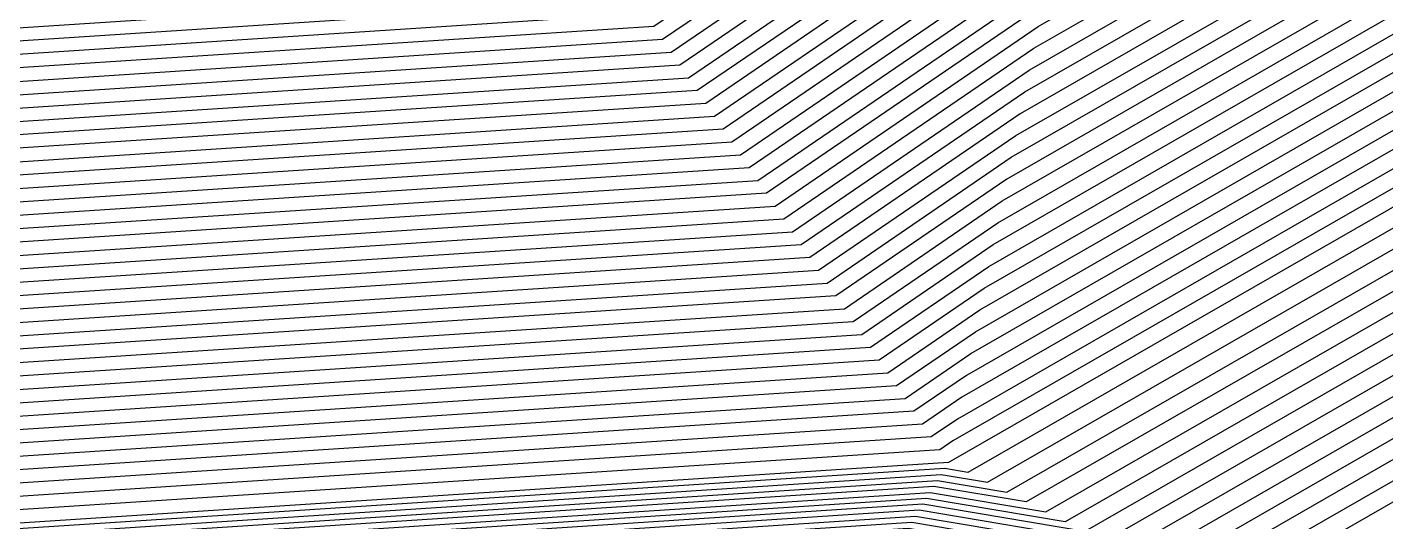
# Model space of a CAD drawing. Extents: x 7084 to 11035, y 13750 to 16729.
# Drawn here: x 8953.13 to 9001.8, y 14749.74 to 14767.46 of the extents above; entities that cross this region are included whole.
import ezdxf

# ---------------------------------------------------------------- set-up
doc = ezdxf.new("R2010")
doc.units = 0
doc.layers.add('Default', color=7, linetype='Continuous')

msp = doc.modelspace()

# ---------------------------------------------------------------- linework, layer by layer
at = {"layer": 'Default'}
for points in [[(8764.119, 15249.585), (8750.58, 15177.374), (8741.553, 15150.294), (8712.217, 15089.366), (8712.053, 15087.314), (8687.23, 15030.899), (8687.518, 15028.191), (8687.518, 14976.289), (8687.723, 14975.263), (8714.802, 14894.025), (8715.787, 14890.784), (8767.689, 14816.316), (8770.233, 14816.316), (8878.55, 14744.104), (8881.668, 14744.022), (8985.472, 14750.792), (8989.616, 14750.095), (9095.677, 14811.023), (9183.684, 14808.767), (9269.436, 14772.661), (9323.594, 14770.404)], [(8770.438, 15248.781), (8756.996, 15177.095), (8748.036, 15150.212), (8747.289, 15147.512), (8718.166, 15087.027), (8693.524, 15031.022), (8693.524, 14979.498), (8695.133, 14976.683), (8694.501, 14975.075), (8721.383, 14894.427), (8772.908, 14820.501), (8773.999, 14819.122), (8881.528, 14747.436), (8984.578, 14754.157), (8986.933, 14755.765), (9092.222, 14816.25), (9096.415, 14818.031), (9183.783, 14815.791), (9185.276, 14814.47), (9270.404, 14778.627), (9324.169, 14776.386), (9325.432, 14777.822)], [(8770.955, 15248.448), (8757.582, 15177.129), (8748.668, 15150.384), (8747.771, 15147.145), (8718.798, 15086.97), (8694.282, 15031.252), (8694.282, 14979.992), (8696.212, 14976.614), (8695.454, 14974.684), (8722.199, 14894.45), (8773.459, 14820.903), (8774.769, 14819.249), (8881.747, 14747.93), (8984.267, 14754.616), (8987.094, 14756.546)], [(8758.145, 15248.206), (8745, 15178.096), (8736.236, 15151.804), (8707.753, 15092.648), (8707.326, 15087.314), (8683.226, 15032.54), (8683.973, 15025.5), (8683.973, 14975.107), (8684.506, 14972.441), (8710.798, 14893.566), (8713.358, 14885.138), (8763.75, 14812.837), (8770.364, 14812.837), (8875.53, 14742.726), (8883.637, 14742.513), (8984.422, 14749.086), (8995.196, 14747.272), (9098.171, 14806.428), (9183.619, 14804.237), (9266.875, 14769.182), (9319.458, 14766.991)], [(8771.989, 15247.781), (8758.754, 15177.198), (8749.931, 15150.729), (8748.736, 15146.41), (8720.062, 15086.855), (8695.799, 15031.711), (8695.799, 14980.98), (8698.372, 14976.476), (8697.361, 14973.903), (8723.83, 14894.496), (8774.562, 14821.707), (8776.308, 14819.502), (8882.183, 14748.918), (8983.647, 14755.535), (8987.415, 14758.109)], [(8775.607, 15245.449), (8762.855, 15177.439), (8754.354, 15151.935), (8752.114, 15143.836), (8724.485, 15086.453), (8701.106, 15033.32), (8701.106, 14984.437), (8705.931, 14975.994), (8704.036, 14971.169), (8729.54, 14894.657), (8778.422, 14824.522), (8781.696, 14820.386), (8883.711, 14752.376), (8981.476, 14758.752)], [(8777.675, 15244.117), (8765.199, 15177.577), (8756.882, 15152.625), (8754.044, 15142.366), (8727.012, 15086.223), (8704.139, 15034.239), (8704.139, 14986.413), (8710.251, 14975.718), (8707.85, 14969.606), (8732.802, 14894.749), (8780.628, 14826.13), (8784.775, 14820.892), (8884.584, 14754.352), (8980.235, 14760.59), (8989.184, 14766.702), (9086.914, 14822.845), (9102.849, 14829.611), (9183.944, 14827.532), (9189.619, 14822.511), (9268.635, 14789.242)], [(9183.967, 14829.209), (9103.768, 14831.265), (9086.156, 14823.787), (8989.506, 14768.264), (8979.615, 14761.509), (8885.021, 14755.34), (8786.314, 14821.144), (8781.731, 14826.934), (8734.434, 14894.795), (8709.757, 14968.825), (8712.411, 14975.58), (8705.656, 14987.401), (8705.656, 15034.698), (8728.276, 15086.108), (8755.009, 15141.63), (8758.145, 15152.969), (8766.371, 15177.646), (8778.709, 15243.45)], [(8779.226, 15243.117), (8766.957, 15177.68), (8758.777, 15153.142), (8755.491, 15141.263), (8728.908, 15086.051), (8706.414, 15034.928), (8706.414, 14987.895), (8713.491, 14975.511), (8710.711, 14968.434), (8735.249, 14894.818), (8782.282, 14827.337), (8787.084, 14821.271), (8885.239, 14755.834), (8979.305, 14761.969), (8989.667, 14769.045), (9085.777, 14824.258), (9104.227, 14832.093), (9183.978, 14830.048), (9190.549, 14824.235), (9268.256, 14791.516)], [(9107.444, 14837.883), (9083.123, 14827.555), (8990.793, 14774.514), (8977.133, 14765.185), (8886.767, 14759.292), (8792.472, 14822.155), (8786.142, 14830.151), (8740.959, 14894.979), (8717.385, 14965.7), (8721.05, 14975.029), (8711.722, 14991.353), (8711.722, 15036.536), (8733.331, 15085.649), (8758.869, 15138.689), (8763.2, 15154.348), (8771.058, 15177.922), (8782.845, 15240.785)], [(9184.116, 14840.111), (9109.741, 14842.018), (9081.228, 14829.91), (8991.597, 14778.42), (8975.582, 14767.483), (8887.858, 14761.762), (8796.321, 14822.787), (8788.899, 14832.162), (8745.037, 14895.094), (8722.153, 14963.747), (8726.449, 14974.684), (8715.513, 14993.823), (8715.513, 15037.685), (8736.49, 15085.361), (8761.282, 15136.851), (8766.359, 15155.209), (8773.988, 15178.094), (8785.43, 15239.119)], [(8786.981, 15238.12), (8775.745, 15178.197), (8768.255, 15155.726), (8762.729, 15135.748), (8738.386, 15085.189), (8717.787, 15038.375), (8717.787, 14995.305), (8729.689, 14974.477), (8725.013, 14962.575), (8747.484, 14895.163), (8790.554, 14833.368), (8798.63, 14823.166), (8888.513, 14763.244), (8974.652, 14768.862)], [(9614.625, 15195.671), (9556.219, 15067.555), (9565.731, 15025.37), (9524.281, 14940.587), (9486.6, 14893.485), (9415.006, 14835.08), (9320.803, 14810.587), (9311.704, 14800.247), (9266.486, 14802.131), (9194.892, 14832.276), (9184.139, 14841.789), (9110.66, 14843.673), (9080.47, 14830.852), (8991.919, 14779.982), (8974.962, 14768.402), (8888.295, 14762.75), (8797.86, 14823.04), (8790.002, 14832.966), (8746.669, 14895.14), (8724.06, 14962.966), (8728.609, 14974.546)], [(8788.348, 14831.759), (8795.551, 14822.661), (8887.64, 14761.268), (8975.893, 14767.024), (8991.436, 14777.639), (9081.607, 14829.439), (9109.282, 14841.191), (9184.105, 14839.273), (9193.961, 14830.553), (9266.865, 14799.857), (9312.91, 14797.938), (9321.251, 14807.416), (9417.177, 14832.357), (9490.081, 14891.831), (9528.452, 14939.794), (9570.659, 15026.128), (9561.94, 15064.797), (9621.414, 15195.257)], [(8786.693, 14830.553), (8793.242, 14822.282), (8886.985, 14759.786), (8976.823, 14765.645), (8990.954, 14775.295), (9082.744, 14828.026), (9107.903, 14838.71), (9184.07, 14836.757), (9193.031, 14828.83), (9267.245, 14797.582), (9314.116, 14795.629), (9321.699, 14804.245), (9419.348, 14829.634), (9493.562, 14890.177), (9532.622, 14939.002), (9575.588, 15026.886), (9567.661, 15062.04), (9628.204, 15194.844)], [(8787.796, 14831.357), (8794.781, 14822.534), (8887.422, 14760.774), (8976.203, 14766.564), (8991.275, 14776.857), (9081.986, 14828.968), (9108.822, 14840.364), (9184.093, 14838.434), (9193.651, 14829.979), (9266.992, 14799.098), (9313.312, 14797.168), (9321.4, 14806.359), (9417.901, 14831.449), (9491.241, 14891.28), (9529.842, 14939.53), (9572.302, 15026.381), (9563.847, 15063.878), (9623.677, 15195.119)], [(9632.73, 15194.568), (9571.475, 15060.202), (9578.873, 15027.392), (9535.402, 14938.473), (9495.883, 14889.074), (9420.796, 14827.819), (9321.997, 14802.131), (9314.921, 14794.09), (9267.497, 14796.066), (9192.41, 14827.681), (9184.047, 14835.08), (9106.984, 14837.056), (9083.502, 14827.084), (8990.632, 14773.733), (8977.443, 14764.726), (8886.549, 14758.798), (8791.702, 14822.029)], [(8760.041, 15153.486), (8756.457, 15140.528), (8730.172, 15085.936), (8707.93, 15035.388), (8707.93, 14988.883), (8715.65, 14975.373), (8712.618, 14967.653), (8736.881, 14894.864), (8783.385, 14828.141), (8788.624, 14821.523), (8885.676, 14756.822), (8978.684, 14762.888), (8989.989, 14770.608), (9085.019, 14825.2), (9105.146, 14833.747), (9184.001, 14831.725), (9191.17, 14825.384), (9268.003, 14793.033), (9316.529, 14791.011), (9322.595, 14797.904), (9423.691, 14824.189), (9500.524, 14886.868), (9540.962, 14937.416), (9585.445, 15028.403)], [(8760.673, 15153.659), (8756.939, 15140.16), (8730.803, 15085.878), (8708.689, 15035.617), (8708.689, 14989.377), (8716.73, 14975.304), (8713.571, 14967.263), (8737.696, 14894.887), (8783.936, 14828.543), (8789.393, 14821.65), (8885.894, 14757.316), (8978.374, 14763.347), (8990.149, 14771.389), (9084.64, 14825.671), (9105.606, 14834.574), (9184.013, 14832.564), (9191.48, 14825.958), (9267.876, 14793.791), (9316.127, 14791.781), (9322.445, 14798.961), (9422.967, 14825.096), (9499.364, 14887.42), (9539.572, 14937.681), (9583.802, 15028.15)], [(8742.882, 15149.917), (8713.333, 15088.545), (8713.235, 15087.314), (8688.231, 15030.489), (8688.404, 15028.864), (8688.404, 14976.584), (8688.527, 14975.969), (8715.803, 14894.14), (8716.394, 14892.195), (8768.673, 14817.186), (8770.2, 14817.186), (8879.305, 14744.449), (8881.176, 14744.4), (8985.735, 14751.219), (8988.221, 14750.801), (9095.053, 14812.172), (9183.701, 14809.899), (9270.076, 14773.531), (9324.628, 14771.258), (9327.755, 14771.208), (9441.406, 14800.758), (9527.78, 14871.221), (9530.119, 14872.009), (9575.579, 14928.835)], [(9603.515, 15031.183), (9556.253, 14934.51), (9513.287, 14880.803), (9431.652, 14814.205), (9324.237, 14786.278), (9320.952, 14782.544), (9269.393, 14784.692), (9187.758, 14819.065), (9183.875, 14822.5), (9100.091, 14824.648), (9089.189, 14820.019), (8988.219, 14762.015), (8982.096, 14757.833), (8883.275, 14751.388), (8780.157, 14820.133), (8777.319, 14823.718), (8727.908, 14894.611), (8702.129, 14971.95), (8703.772, 14976.132), (8699.59, 14983.45), (8699.59, 15032.86), (8723.221, 15086.568)], [(8729.54, 15085.993), (8707.172, 15035.158), (8707.172, 14988.389), (8714.571, 14975.442), (8711.664, 14968.044), (8736.065, 14894.841), (8782.833, 14827.739), (8787.854, 14821.397), (8885.457, 14756.328), (8978.994, 14762.428), (8989.828, 14769.827), (9085.398, 14824.729), (9104.687, 14832.92), (9183.99, 14830.886), (9190.86, 14824.809), (9268.129, 14792.274), (9316.931, 14790.241), (9322.744, 14796.847), (9424.415, 14823.281), (9501.684, 14886.317), (9542.352, 14937.152), (9587.087, 15028.656)], [(9582.159, 15027.897), (9538.182, 14937.945), (9498.203, 14887.971), (9422.243, 14826.004), (9322.296, 14800.018), (9315.725, 14792.55), (9267.75, 14794.549), (9191.79, 14826.532), (9184.024, 14833.402), (9106.065, 14835.401), (9084.261, 14826.142), (8990.31, 14772.17), (8978.064, 14763.807), (8886.112, 14757.81), (8790.163, 14821.776), (8784.488, 14828.945), (8738.512, 14894.91), (8714.525, 14966.872), (8717.81, 14975.235), (8709.447, 14989.871), (8709.447, 15035.847), (8731.435, 15085.821)], [(9558.126, 15066.636), (9567.374, 15025.623), (9525.671, 14940.323), (9487.76, 14892.934), (9415.729, 14834.172), (9320.952, 14809.53), (9312.106, 14799.478), (9266.613, 14801.373), (9194.582, 14831.702), (9184.127, 14840.95), (9110.201, 14842.846), (9080.849, 14830.381), (8991.758, 14779.201), (8975.272, 14767.943), (8888.077, 14762.256), (8797.09, 14822.914), (8789.451, 14832.564)], [(9621.586, 15033.963), (9571.544, 14931.603), (9526.051, 14874.737), (9439.613, 14804.222), (9325.88, 14774.652), (9325.375, 14774.077), (9270.783, 14776.352), (9184.346, 14812.747), (9183.748, 14813.275), (9095.037, 14815.55), (9093.359, 14814.837), (8986.45, 14753.421), (8985.508, 14752.778), (8880.874, 14745.954), (8771.69, 14818.743), (8771.253, 14819.295), (8718.936, 14894.359), (8691.64, 14976.246), (8691.893, 14976.89), (8691.25, 14978.016)], [(9618.301, 15033.458), (9568.764, 14932.132), (9523.73, 14875.84), (9438.166, 14806.037), (9325.582, 14776.765), (9324.571, 14775.617), (9270.53, 14777.868), (9184.966, 14813.895), (9183.771, 14814.952), (9095.956, 14817.204), (9092.601, 14815.779), (8986.772, 14754.984), (8984.888, 14753.697), (8881.31, 14746.942), (8773.229, 14818.996)], [(8987.094, 14756.546), (9091.843, 14816.721), (9096.875, 14818.858), (9183.794, 14816.63), (9185.586, 14815.044), (9270.277, 14779.385), (9323.766, 14777.156), (9325.283, 14778.879), (9436.718, 14807.853), (9521.409, 14876.942), (9565.984, 14932.66), (9615.015, 15032.952)], [(8775.538, 14819.375), (8881.965, 14748.424), (8983.957, 14755.076), (8987.254, 14757.327), (9091.464, 14817.192), (9097.334, 14819.685), (9183.806, 14817.468), (9185.897, 14815.619), (9270.151, 14780.143), (9323.364, 14777.926), (9325.134, 14779.936), (9435.995, 14808.76), (9520.249, 14877.494), (9564.593, 14932.924), (9613.372, 15032.699)], [(8987.415, 14758.109), (9091.085, 14817.663), (9097.794, 14820.513), (9183.817, 14818.307), (9186.207, 14816.193), (9270.025, 14780.901), (9322.962, 14778.695), (9324.984, 14780.993), (9435.271, 14809.668), (9519.089, 14878.045), (9563.203, 14933.189), (9611.73, 15032.447)], [(8699.452, 14976.407), (8698.315, 14973.512), (8724.646, 14894.519), (8775.113, 14822.109), (8777.078, 14819.628), (8882.402, 14749.412), (8983.337, 14755.995), (8987.576, 14758.89), (9090.706, 14818.134), (9098.253, 14821.34), (9183.829, 14819.145), (9186.517, 14816.767), (9269.898, 14781.659), (9322.56, 14779.465), (9324.835, 14782.05), (9434.547, 14810.575), (9517.928, 14878.597), (9561.813, 14933.453), (9610.087, 15032.194)], [(8725.461, 14894.542), (8775.665, 14822.511), (8777.848, 14819.754), (8882.62, 14749.906), (8983.027, 14756.454), (8987.737, 14759.671), (9090.326, 14818.605), (9098.713, 14822.167), (9183.84, 14819.984), (9186.827, 14817.342), (9269.772, 14782.418), (9322.158, 14780.235), (9324.686, 14783.107), (9433.823, 14811.483), (9516.768, 14879.148), (9560.423, 14933.717), (9608.444, 15031.941)], [(8778.617, 14819.881), (8882.838, 14750.4), (8982.717, 14756.914), (8987.898, 14760.452), (9089.947, 14819.076), (9099.172, 14822.994), (9183.852, 14820.823), (9187.137, 14817.916), (9269.646, 14783.176), (9321.756, 14781.005), (9324.536, 14784.164), (9433.1, 14812.39), (9515.608, 14879.7), (9559.033, 14933.981), (9606.801, 15031.688)], [(8779.387, 14820.007), (8883.056, 14750.894), (8982.406, 14757.373), (8988.059, 14761.233), (9089.568, 14819.547), (9099.632, 14823.821), (9183.863, 14821.661), (9187.448, 14818.491), (9269.519, 14783.934), (9321.354, 14781.774), (9324.387, 14785.221), (9432.376, 14813.298), (9514.448, 14880.251), (9557.643, 14934.246), (9605.158, 15031.436)], [(8780.926, 14820.26), (8883.493, 14751.882), (8981.786, 14758.292), (8988.38, 14762.796), (9088.81, 14820.49), (9100.551, 14825.475), (9183.886, 14823.339), (9188.068, 14819.639), (9269.267, 14785.45), (9320.55, 14783.314), (9324.088, 14787.335), (9430.928, 14815.113), (9512.127, 14881.354), (9554.863, 14934.774), (9601.873, 15030.93)], [(9598.587, 15030.425), (9552.083, 14935.303), (9509.806, 14882.457), (9429.481, 14816.928), (9323.789, 14789.448), (9319.746, 14784.853), (9269.014, 14786.967), (9188.688, 14820.788), (9183.909, 14825.016), (9101.47, 14827.13), (9088.052, 14821.432), (8988.702, 14764.358), (8981.166, 14759.212), (8883.93, 14752.87), (8782.466, 14820.513)], [(8981.476, 14758.752), (8988.541, 14763.577), (9088.431, 14820.961), (9101.01, 14826.303), (9183.898, 14824.177), (9188.378, 14820.214), (9269.14, 14786.209), (9320.148, 14784.083), (9323.939, 14788.392), (9430.205, 14816.021), (9510.967, 14881.905), (9553.473, 14935.038), (9600.23, 15030.677)], [(8783.236, 14820.639), (8884.148, 14753.364), (8980.855, 14759.671), (8988.863, 14765.139), (9087.673, 14821.903), (9101.929, 14827.957), (9183.921, 14825.855), (9188.998, 14821.363), (9268.887, 14787.725), (9319.344, 14785.623), (9323.64, 14790.505), (9428.757, 14817.836), (9508.646, 14883.008), (9550.693, 14935.567), (9596.944, 15030.172)], [(8784.005, 14820.765), (8884.366, 14753.858), (8980.545, 14760.131), (8989.024, 14765.921), (9087.294, 14822.374), (9102.389, 14828.784), (9183.932, 14826.693), (9189.309, 14821.937), (9268.761, 14788.483), (9318.941, 14786.393), (9323.491, 14791.562), (9428.033, 14818.743), (9507.486, 14883.56), (9549.303, 14935.831), (9595.301, 15029.919)], [(8785.545, 14821.018), (8884.803, 14754.846), (8979.925, 14761.05), (8989.345, 14767.483), (9086.535, 14823.316), (9103.308, 14830.438), (9183.955, 14828.37), (9189.929, 14823.086), (9268.508, 14790), (9318.137, 14787.932), (9323.192, 14793.676), (9426.586, 14820.558), (9505.165, 14884.663), (9546.523, 14936.359), (9592.016, 15029.414)], [(8790.933, 14821.903), (8886.331, 14758.304), (8977.754, 14764.266), (8990.471, 14772.951), (9083.882, 14826.613), (9106.525, 14836.228), (9184.036, 14834.241), (9192.1, 14827.107), (9267.624, 14795.307), (9315.323, 14793.32), (9322.147, 14801.074), (9421.519, 14826.911), (9497.043, 14888.523), (9536.792, 14938.209), (9580.516, 15027.645)], [(8787.245, 14830.955), (8794.011, 14822.408), (8887.204, 14760.28), (8976.513, 14766.104), (8991.114, 14776.076), (9082.365, 14828.497), (9108.363, 14839.537), (9184.082, 14837.595), (9193.341, 14829.404), (9267.118, 14798.34), (9313.714, 14796.399), (9321.549, 14805.302), (9418.624, 14830.542), (9492.402, 14890.728), (9531.232, 14939.266)], [(9570.154, 14931.868), (9524.89, 14875.288), (9438.89, 14805.13), (9325.731, 14775.709), (9324.973, 14774.847), (9270.657, 14777.11), (9184.656, 14813.321), (9183.76, 14814.114), (9095.496, 14816.377), (9092.98, 14815.308), (8986.611, 14754.203), (8985.198, 14753.238), (8881.092, 14746.448), (8772.46, 14818.87)], [(9572.934, 14931.339), (9527.211, 14874.185), (9440.337, 14803.315), (9326.03, 14773.595), (9325.777, 14773.308), (9270.909, 14775.594), (9184.036, 14812.172), (9183.737, 14812.436), (9094.577, 14814.722), (9093.738, 14814.366), (8986.289, 14752.64), (8985.818, 14752.319), (8880.655, 14745.46), (8770.92, 14818.617)], [(9574.742, 14930.328), (9528.954, 14873.092), (9528.174, 14872.83), (9441.176, 14801.857), (9326.704, 14772.095), (9325.662, 14772.111), (9270.716, 14774.4), (9183.717, 14811.031), (9094.429, 14813.321), (8986.826, 14751.506), (8985.997, 14751.646), (8880.683, 14744.777), (8880.06, 14744.794), (8770.167, 14818.056)], [(8770.183, 14817.621), (8879.682, 14744.621), (8880.929, 14744.589), (8985.866, 14751.432), (8987.523, 14751.153), (9094.741, 14812.746), (9183.709, 14810.465), (9270.396, 14773.966), (9325.145, 14771.684), (9327.229, 14771.652), (9441.291, 14801.308), (9527.977, 14872.026), (9529.536, 14872.551), (9575.161, 14929.581)], [(9575.998, 14928.088), (9530.702, 14871.468), (9527.583, 14870.417), (9441.52, 14800.208), (9328.28, 14770.765), (9324.111, 14770.831), (9269.756, 14773.096), (9183.693, 14809.333), (9095.365, 14811.598), (8988.918, 14750.448), (8985.603, 14751.006), (8881.422, 14744.211), (8878.927, 14744.277), (8770.216, 14816.751)], [(9576.835, 14926.595), (9531.867, 14870.384), (9527.19, 14868.809), (9441.75, 14799.108), (9329.33, 14769.879), (9323.077, 14769.978), (9269.116, 14772.226), (9183.676, 14808.2), (9095.988, 14810.449), (8990.313, 14749.742), (8985.341, 14750.579), (8881.914, 14743.834), (8878.172, 14743.932), (8770.249, 14815.881)], [(9577.253, 14925.848), (9532.45, 14869.843), (9526.993, 14868.005), (9441.865, 14798.559), (9329.855, 14769.436), (9322.56, 14769.551), (9268.796, 14771.791), (9183.668, 14807.634), (9096.3, 14809.874), (8991.011, 14749.389), (8985.209, 14750.366), (8882.16, 14743.645), (8877.795, 14743.76), (8770.265, 14815.446)], [(9577.672, 14925.101), (9533.032, 14869.301), (9526.796, 14867.201), (9441.98, 14798.009), (9330.38, 14768.993), (9322.043, 14769.124), (9268.475, 14771.356), (9183.66, 14807.068), (9096.612, 14809.3), (8991.708, 14749.036), (8985.078, 14750.152), (8882.407, 14743.456), (8877.417, 14743.588), (8770.282, 14815.011)], [(8770.298, 14814.576), (8877.04, 14743.415), (8882.653, 14743.267), (8984.947, 14749.939), (8992.406, 14748.683), (9096.924, 14808.726), (9183.652, 14806.502), (9268.155, 14770.921), (9321.526, 14768.697), (9330.906, 14768.55), (9442.095, 14797.459), (9526.599, 14866.396), (9533.615, 14868.76), (9578.09, 14924.354)], [(8882.899, 14743.079), (8984.816, 14749.726), (8993.103, 14748.331), (9097.236, 14808.151), (9183.643, 14805.936), (9267.835, 14770.486), (9321.009, 14768.271), (9331.431, 14768.107), (9442.21, 14796.909), (9526.402, 14865.592), (9534.197, 14868.218), (9578.509, 14923.608)], [(8770.331, 14813.707), (8876.285, 14743.071), (8883.145, 14742.89), (8984.684, 14749.512), (8993.801, 14747.978), (9097.548, 14807.577), (9183.635, 14805.369), (9267.515, 14770.051), (9320.492, 14767.844), (9331.956, 14767.664), (9442.325, 14796.359), (9526.205, 14864.788), (9534.78, 14867.676), (9578.927, 14922.861)], [(9579.346, 14922.114), (9535.363, 14867.135), (9526.008, 14863.984), (9442.439, 14795.81), (9332.481, 14767.22), (9319.975, 14767.417), (9267.195, 14769.616), (9183.627, 14804.803), (9097.859, 14807.002), (8994.498, 14747.625), (8984.553, 14749.299), (8883.391, 14742.701), (8875.907, 14742.898), (8770.347, 14813.272)], [(8883.884, 14742.324), (8984.29, 14748.872), (8995.893, 14746.919), (9098.483, 14805.854), (9183.611, 14803.671), (9266.555, 14768.747), (9318.941, 14766.564), (9333.531, 14766.334), (9442.669, 14794.71), (9525.614, 14862.375), (9536.528, 14866.052), (9580.183, 14920.621)], [(9183.725, 14811.598), (9094.118, 14813.895), (8986.129, 14751.859), (8880.437, 14744.966), (8770.15, 14818.491), (8880.437, 14744.966)]]:
    msp.add_lwpolyline(points, dxfattribs=at)

doc.saveas('drawing.dxf')
